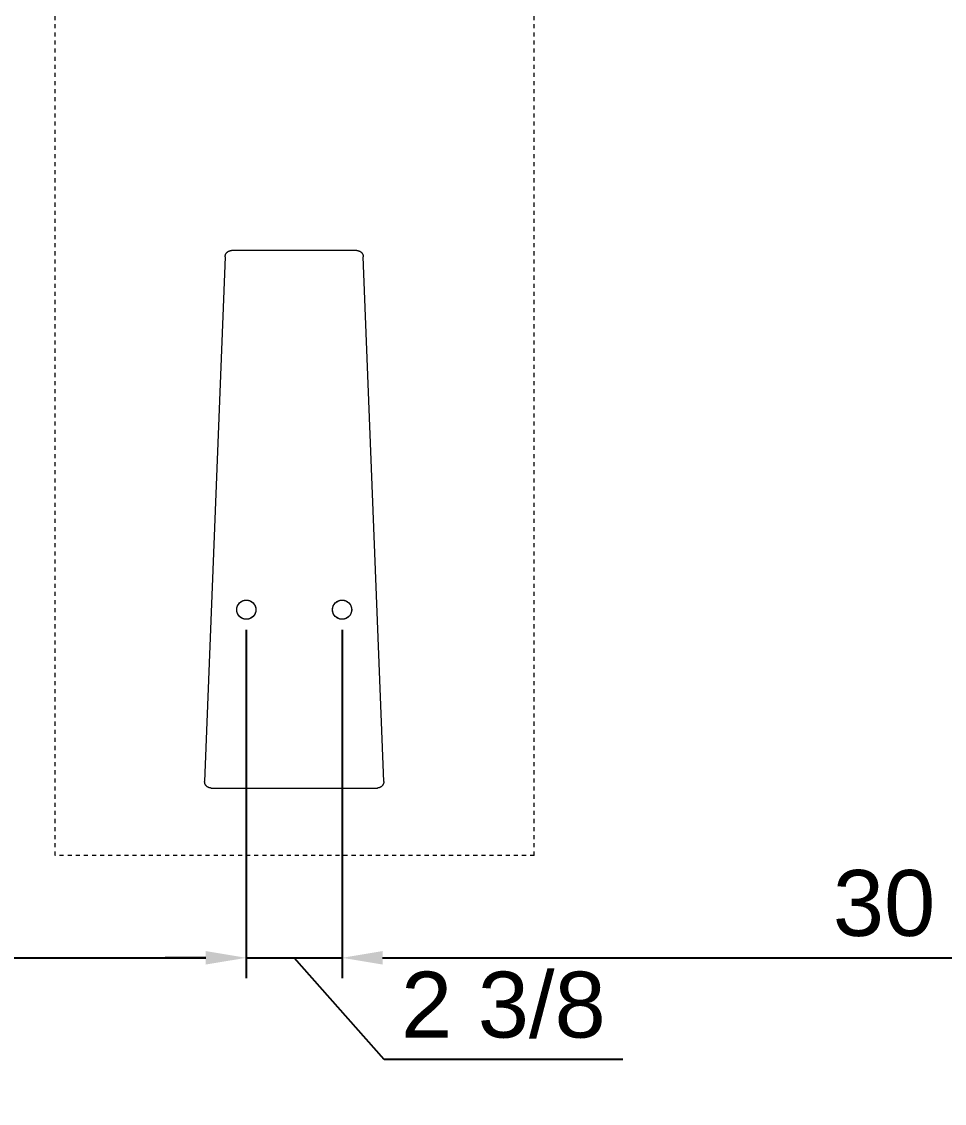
# Model space of a CAD drawing. Header units: inches. Extents: x -16 to 183, y -17 to 123.
# Drawn here: x 136.54 to 159.29, y 32.32 to 59 of the extents above; entities that cross this region are included whole.
import ezdxf

# ---------------------------------------------------------------- set-up
doc = ezdxf.new("R2010")
doc.units = ezdxf.units.IN
doc.linetypes.add('HIDDEN', pattern=[1.905, 1.27, -0.635])
for name, color, linetype, lineweight in [('ZANO_R', 7, 'Continuous', 0), ('ZANO_R_przerywana', 250, 'HIDDEN', 0), ('ZANO_W', 1, 'Continuous', 0)]:
    doc.layers.add(name, color=color, linetype=linetype, lineweight=lineweight)
doc.styles.get("Standard").update_dxf_attribs({"font": 'arial.ttf'})
doc.dimstyles.new('amerykanie', dxfattribs={"dimtxt": 50, "dimasz": 50, "dimexe": 0.5, "dimexo": 0.5, "dimgap": 1, "dimtad": 1, "dimdec": 0, "dimzin": 0, "dimlunit": 5, "dimtxsty": 'Standard', "dimcen": 0.09, "dimclrd": 1, "dimclre": 1, "dimclrt": 1, "dimazin": 0, "dimtfac": 1, "dimtdec": 0, "dimtmove": 0, "dimatfit": 3, "dimfxl": 1, "dimtzin": 0, "dimarcsym": 1})

# ---------------------------------------------------------------- blocks, each defined once
blk = doc.blocks.new('*D368')
at = {"layer": 'ZANO_W', "color": 1, "lineweight": -2}
for p, q in [((111.563, 43.998), (111.563, 35.412)), ((142.075, 43.998), (142.075, 35.412)), ((112.563, 35.912), (141.075, 35.912))]:
    blk.add_line(p, q, dxfattribs=at)
at = {"layer": 'ZANO_W', "color": 1}
for points in [[(112.563, 36.079), (112.563, 35.746), (111.563, 35.912)], [(141.075, 35.746), (141.075, 36.079), (142.075, 35.912)]]:
    blk.add_solid(points, dxfattribs=at)
at = {"layer": 'ZANO_W', "color": 1, "insert": (126.819, 37.253), "char_height": 1.625, "attachment_point": 5}
blk.add_mtext('30 1/2', dxfattribs=at)
blk = doc.blocks.new('*D369')
at = {"layer": 'ZANO_W', "color": 1, "lineweight": -2}
for p, q in [((142.075, 43.998), (142.075, 35.412)), ((144.437, 43.998), (144.437, 35.412)), ((141.075, 35.912), (140.075, 35.912)), ((142.075, 35.912), (144.437, 35.912)), ((145.473, 33.405), (143.256, 35.912)), ((145.437, 35.912), (146.437, 35.912)), ((151.355, 33.405), (145.473, 33.405))]:
    blk.add_line(p, q, dxfattribs=at)
at = {"layer": 'ZANO_W', "color": 1}
for points in [[(141.075, 35.746), (141.075, 36.079), (142.075, 35.912)], [(145.437, 36.079), (145.437, 35.746), (144.437, 35.912)]]:
    blk.add_solid(points, dxfattribs=at)
at = {"layer": 'ZANO_W', "color": 1, "insert": (148.414, 34.746), "char_height": 1.625, "attachment_point": 5}
blk.add_mtext('2 3/8', dxfattribs=at)
blk = doc.blocks.new('*D370')
at = {"layer": 'ZANO_W', "color": 1, "lineweight": -2}
for p, q in [((144.437, 43.998), (144.437, 35.412)), ((174.949, 43.998), (174.949, 35.412)), ((145.437, 35.912), (173.949, 35.912))]:
    blk.add_line(p, q, dxfattribs=at)
at = {"layer": 'ZANO_W', "color": 1}
for points in [[(145.437, 36.079), (145.437, 35.746), (144.437, 35.912)], [(173.949, 35.746), (173.949, 36.079), (174.949, 35.912)]]:
    blk.add_solid(points, dxfattribs=at)
at = {"layer": 'ZANO_W', "color": 1, "insert": (159.693, 37.253), "char_height": 1.625, "attachment_point": 5}
blk.add_mtext('30 1/2', dxfattribs=at)

msp = doc.modelspace()

# ---------------------------------------------------------------- linework, layer by layer
at = {"layer": 'ZANO_R'}
for p, q in [((141.55258, 53.20474), (141.04813, 40.26381)), ((141.55258, 53.20474), (141.55289, 53.21022)), ((141.55289, 53.21022), (141.55339, 53.21568)), ((141.55339, 53.21568), (141.55408, 53.22112)), ((141.55408, 53.22112), (141.55495, 53.22653)), ((141.55495, 53.22653), (141.55602, 53.23191)), ((141.55602, 53.23191), (141.55727, 53.23724)), ((141.55727, 53.23724), (141.55871, 53.24253)), ((141.55871, 53.24253), (141.56033, 53.24777)), ((141.56033, 53.24777), (141.56213, 53.25295)), ((141.56213, 53.25295), (141.56411, 53.25806)), ((141.56411, 53.25806), (141.56627, 53.2631)), ((141.56627, 53.2631), (141.5686, 53.26806)), ((141.5686, 53.26806), (141.57111, 53.27294)), ((141.57111, 53.27294), (141.57378, 53.27773)), ((141.57378, 53.27773), (141.57661, 53.28242)), ((141.57661, 53.28242), (141.57961, 53.28701)), ((141.57961, 53.28701), (141.58277, 53.29149)), ((141.58277, 53.29149), (141.58608, 53.29586)), ((141.58608, 53.29586), (141.58954, 53.30011)), ((141.58954, 53.30011), (141.59314, 53.30424)), ((141.59314, 53.30424), (141.59689, 53.30825)), ((141.59689, 53.30825), (141.60078, 53.31211)), ((141.60078, 53.31211), (141.60479, 53.31584)), ((141.60479, 53.31584), (141.60894, 53.31943)), ((141.60894, 53.31943), (141.6132, 53.32288)), ((141.6132, 53.32288), (141.61759, 53.32617)), ((141.61759, 53.32617), (141.62208, 53.32931)), ((141.62208, 53.32931), (141.62669, 53.33228)), ((141.62669, 53.33228), (141.63139, 53.3351)), ((141.63139, 53.3351), (141.63619, 53.33775)), ((141.63619, 53.33775), (141.64108, 53.34024)), ((141.64108, 53.34024), (141.64605, 53.34255)), ((141.64605, 53.34255), (141.6511, 53.34468)), ((141.6511, 53.34468), (141.65622, 53.34664)), ((141.65622, 53.34664), (141.6614, 53.34842)), ((141.6614, 53.34842), (141.66664, 53.35002)), ((141.66664, 53.35002), (141.67194, 53.35144)), ((141.67194, 53.35144), (141.67728, 53.35267)), ((141.67728, 53.35267), (141.68267, 53.35371)), ((141.68267, 53.35371), (141.68808, 53.35457)), ((141.68808, 53.35457), (141.69352, 53.35523)), ((141.69352, 53.35523), (141.69898, 53.35571)), ((141.69898, 53.35571), (141.70446, 53.356)), ((141.70446, 53.356), (141.70994, 53.35609)), ((144.80269, 53.35609), (141.70994, 53.35609)), ((144.80269, 53.35609), (144.80817, 53.356)), ((144.80817, 53.356), (144.81364, 53.35571)), ((144.81364, 53.35571), (144.8191, 53.35523)), ((144.8191, 53.35523), (144.82455, 53.35457)), ((144.82455, 53.35457), (144.82996, 53.35371)), ((144.82996, 53.35371), (144.83534, 53.35267)), ((144.83534, 53.35267), (144.84068, 53.35144)), ((144.84068, 53.35144), (144.84598, 53.35002)), ((144.84598, 53.35002), (144.85123, 53.34842)), ((144.85123, 53.34842), (144.85641, 53.34664)), ((144.85641, 53.34664), (144.86153, 53.34468)), ((144.86153, 53.34468), (144.86658, 53.34255)), ((144.86658, 53.34255), (144.87155, 53.34024)), ((144.87155, 53.34024), (144.87644, 53.33775)), ((144.87644, 53.33775), (144.88124, 53.3351)), ((144.88124, 53.3351), (144.88594, 53.33228)), ((144.88594, 53.33228), (144.89054, 53.32931)), ((144.89054, 53.32931), (144.89504, 53.32617)), ((144.89504, 53.32617), (144.89942, 53.32288)), ((144.89942, 53.32288), (144.90369, 53.31943)), ((144.90369, 53.31943), (144.90783, 53.31584)), ((144.90783, 53.31584), (144.91185, 53.31211)), ((144.91185, 53.31211), (144.91574, 53.30825)), ((144.91574, 53.30825), (144.91948, 53.30424)), ((144.91948, 53.30424), (144.92309, 53.30011)), ((144.92309, 53.30011), (144.92655, 53.29586)), ((144.92655, 53.29586), (144.92986, 53.29149)), ((144.92986, 53.29149), (144.93301, 53.28701)), ((144.93301, 53.28701), (144.93601, 53.28242)), ((144.93601, 53.28242), (144.93885, 53.27773)), ((144.93885, 53.27773), (144.94152, 53.27294)), ((144.94152, 53.27294), (144.94402, 53.26806)), ((144.94402, 53.26806), (144.94636, 53.2631)), ((144.94636, 53.2631), (144.94851, 53.25806)), ((144.94851, 53.25806), (144.95049, 53.25295)), ((144.95049, 53.25295), (144.9523, 53.24777)), ((144.9523, 53.24777), (144.95392, 53.24253)), ((144.95392, 53.24253), (144.95535, 53.23724)), ((144.95535, 53.23724), (144.95661, 53.23191)), ((144.95661, 53.23191), (144.95767, 53.22653)), ((144.95767, 53.22653), (144.95855, 53.22112)), ((144.95855, 53.22112), (144.95924, 53.21568)), ((144.95924, 53.21568), (144.95974, 53.21022)), ((144.95974, 53.21022), (144.96005, 53.20474)), ((145.4645, 40.26381), (144.96005, 53.20474)), ((141.84586, 44.55436), (141.84794, 44.56224)), ((141.84794, 44.56224), (141.8503, 44.57005)), ((141.8503, 44.57005), (141.85293, 44.57777)), ((141.85293, 44.57777), (141.85582, 44.58539)), ((141.85582, 44.58539), (141.85897, 44.59291)), ((141.85897, 44.59291), (141.86238, 44.60032)), ((141.86238, 44.60032), (141.86605, 44.60761)), ((141.86605, 44.60761), (141.86996, 44.61476)), ((141.86996, 44.61476), (141.87412, 44.62177)), ((141.87412, 44.62177), (141.87852, 44.62864)), ((141.87852, 44.62864), (141.88315, 44.63535)), ((141.88315, 44.63535), (141.88801, 44.6419)), ((141.88801, 44.6419), (141.8931, 44.64828)), ((141.8931, 44.64828), (141.8984, 44.65447)), ((141.8984, 44.65447), (141.90391, 44.66048)), ((141.90391, 44.66048), (141.90963, 44.6663)), ((141.90963, 44.6663), (141.91554, 44.67191)), ((141.91554, 44.67191), (141.92164, 44.67732)), ((141.92164, 44.67732), (141.92793, 44.68251)), ((141.92793, 44.68251), (141.93439, 44.68749)), ((141.93439, 44.68749), (141.94102, 44.69223)), ((141.94102, 44.69223), (141.94781, 44.69675)), ((141.94781, 44.69675), (141.95475, 44.70103)), ((141.95475, 44.70103), (141.96184, 44.70507)), ((141.96184, 44.70507), (141.96906, 44.70885)), ((141.96906, 44.70885), (141.97641, 44.71239)), ((141.97641, 44.71239), (141.98387, 44.71568)), ((141.98387, 44.71568), (141.99145, 44.7187)), ((141.99145, 44.7187), (141.99912, 44.72146)), ((141.99912, 44.72146), (142.00688, 44.72395)), ((142.00688, 44.72395), (142.01473, 44.72617)), ((142.01473, 44.72617), (142.02265, 44.72813)), ((142.02265, 44.72813), (142.03063, 44.7298)), ((142.03063, 44.7298), (142.03866, 44.7312)), ((142.03866, 44.7312), (142.04674, 44.73233)), ((142.04674, 44.73233), (142.05485, 44.73317)), ((142.05485, 44.73317), (142.06298, 44.73373)), ((142.06298, 44.73373), (142.07113, 44.73401)), ((142.07113, 44.73401), (142.07929, 44.73401)), ((142.07929, 44.73401), (142.08744, 44.73373)), ((142.08744, 44.73373), (142.09557, 44.73317)), ((142.09557, 44.73317), (142.10368, 44.73233)), ((142.10368, 44.73233), (142.11176, 44.7312)), ((142.11176, 44.7312), (142.1198, 44.7298)), ((142.1198, 44.7298), (142.12778, 44.72813)), ((142.12778, 44.72813), (142.13569, 44.72617)), ((142.13569, 44.72617), (142.14354, 44.72395)), ((142.14354, 44.72395), (142.1513, 44.72146)), ((142.1513, 44.72146), (142.15898, 44.7187)), ((142.15898, 44.7187), (142.16655, 44.71568)), ((142.16655, 44.71568), (142.17401, 44.71239)), ((142.17401, 44.71239), (142.18136, 44.70885)), ((142.18136, 44.70885), (142.18858, 44.70507)), ((142.18858, 44.70507), (142.19567, 44.70103)), ((142.19567, 44.70103), (142.20261, 44.69675)), ((142.20261, 44.69675), (142.2094, 44.69223)), ((142.2094, 44.69223), (142.21603, 44.68749)), ((142.21603, 44.68749), (142.22249, 44.68251)), ((142.22249, 44.68251), (142.22878, 44.67732)), ((142.22878, 44.67732), (142.23488, 44.67191)), ((142.23488, 44.67191), (142.2408, 44.6663)), ((142.2408, 44.6663), (142.24651, 44.66048)), ((142.24651, 44.66048), (142.25202, 44.65447)), ((142.25202, 44.65447), (142.25733, 44.64828)), ((142.25733, 44.64828), (142.26241, 44.6419)), ((142.26241, 44.6419), (142.26727, 44.63535)), ((142.26727, 44.63535), (142.2719, 44.62864)), ((142.2719, 44.62864), (142.2763, 44.62177)), ((142.2763, 44.62177), (142.28046, 44.61476)), ((142.28046, 44.61476), (142.28437, 44.60761)), ((142.28437, 44.60761), (142.28804, 44.60032)), ((142.28804, 44.60032), (142.29145, 44.59291)), ((142.29145, 44.59291), (142.2946, 44.58539)), ((142.2946, 44.58539), (142.29749, 44.57777)), ((142.29749, 44.57777), (142.30012, 44.57005)), ((142.30012, 44.57005), (142.30248, 44.56224)), ((142.30248, 44.56224), (142.30457, 44.55436)), ((144.20806, 44.55436), (144.21015, 44.56224)), ((144.21015, 44.56224), (144.21251, 44.57005)), ((144.21251, 44.57005), (144.21513, 44.57777)), ((144.21513, 44.57777), (144.21802, 44.58539)), ((144.21802, 44.58539), (144.22118, 44.59291)), ((144.22118, 44.59291), (144.22459, 44.60032)), ((144.22459, 44.60032), (144.22825, 44.60761)), ((144.22825, 44.60761), (144.23217, 44.61476)), ((144.23217, 44.61476), (144.23632, 44.62177)), ((144.23632, 44.62177), (144.24072, 44.62864)), ((144.24072, 44.62864), (144.24535, 44.63535)), ((144.24535, 44.63535), (144.25022, 44.6419)), ((144.25022, 44.6419), (144.2553, 44.64828)), ((144.2553, 44.64828), (144.2606, 44.65447)), ((144.2606, 44.65447), (144.26611, 44.66048)), ((144.26611, 44.66048), (144.27183, 44.6663)), ((144.27183, 44.6663), (144.27774, 44.67191)), ((144.27774, 44.67191), (144.28385, 44.67732)), ((144.28385, 44.67732), (144.29013, 44.68251)), ((144.29013, 44.68251), (144.2966, 44.68749)), ((144.2966, 44.68749), (144.30323, 44.69223)), ((144.30323, 44.69223), (144.31002, 44.69675)), ((144.31002, 44.69675), (144.31696, 44.70103)), ((144.31696, 44.70103), (144.32404, 44.70507)), ((144.32404, 44.70507), (144.33126, 44.70885)), ((144.33126, 44.70885), (144.33861, 44.71239)), ((144.33861, 44.71239), (144.34608, 44.71568)), ((144.34608, 44.71568), (144.35365, 44.7187)), ((144.35365, 44.7187), (144.36132, 44.72146)), ((144.36132, 44.72146), (144.36909, 44.72395)), ((144.36909, 44.72395), (144.37693, 44.72617)), ((144.37693, 44.72617), (144.38485, 44.72813)), ((144.38485, 44.72813), (144.39283, 44.7298)), ((144.39283, 44.7298), (144.40086, 44.7312)), ((144.40086, 44.7312), (144.40894, 44.73233)), ((144.40894, 44.73233), (144.41705, 44.73317)), ((144.41705, 44.73317), (144.42519, 44.73373)), ((144.42519, 44.73373), (144.43334, 44.73401)), ((144.43334, 44.73401), (144.44149, 44.73401)), ((144.44149, 44.73401), (144.44964, 44.73373)), ((144.44964, 44.73373), (144.45778, 44.73317)), ((144.45778, 44.73317), (144.46589, 44.73233)), ((144.46589, 44.73233), (144.47396, 44.7312)), ((144.47396, 44.7312), (144.482, 44.7298)), ((144.482, 44.7298), (144.48998, 44.72813)), ((144.48998, 44.72813), (144.4979, 44.72617)), ((144.4979, 44.72617), (144.50574, 44.72395)), ((144.50574, 44.72395), (144.51351, 44.72146)), ((144.51351, 44.72146), (144.52118, 44.7187)), ((144.52118, 44.7187), (144.52875, 44.71568)), ((144.52875, 44.71568), (144.53622, 44.71239)), ((144.53622, 44.71239), (144.54357, 44.70885)), ((144.54357, 44.70885), (144.55079, 44.70507)), ((144.55079, 44.70507), (144.55787, 44.70103)), ((144.55787, 44.70103), (144.56481, 44.69675)), ((144.56481, 44.69675), (144.5716, 44.69223)), ((144.5716, 44.69223), (144.57823, 44.68749)), ((144.57823, 44.68749), (144.5847, 44.68251)), ((144.5847, 44.68251), (144.59098, 44.67732)), ((144.59098, 44.67732), (144.59709, 44.67191)), ((144.59709, 44.67191), (144.603, 44.6663)), ((144.603, 44.6663), (144.60872, 44.66048)), ((144.60872, 44.66048), (144.61423, 44.65447)), ((144.61423, 44.65447), (144.61953, 44.64828)), ((144.61953, 44.64828), (144.62461, 44.6419)), ((144.62461, 44.6419), (144.62948, 44.63535)), ((144.62948, 44.63535), (144.63411, 44.62864)), ((144.63411, 44.62864), (144.63851, 44.62177)), ((144.63851, 44.62177), (144.64266, 44.61476)), ((144.64266, 44.61476), (144.64658, 44.60761)), ((144.64658, 44.60761), (144.65024, 44.60032)), ((144.65024, 44.60032), (144.65365, 44.59291)), ((144.65365, 44.59291), (144.65681, 44.58539)), ((144.65681, 44.58539), (144.6597, 44.57777)), ((144.6597, 44.57777), (144.66232, 44.57005)), ((144.66232, 44.57005), (144.66468, 44.56224)), ((144.66468, 44.56224), (144.66677, 44.55436)), ((141.83899, 44.49783), (141.83913, 44.50598)), ((141.83913, 44.48967), (141.83899, 44.49783)), ((141.83913, 44.50598), (141.83955, 44.51413)), ((141.83955, 44.48153), (141.83913, 44.48967)), ((141.83955, 44.51413), (141.84026, 44.52225)), ((141.84026, 44.47341), (141.83955, 44.48153)), ((141.84026, 44.52225), (141.84124, 44.53034)), ((141.84124, 44.46531), (141.84026, 44.47341)), ((141.84124, 44.53034), (141.8425, 44.5384)), ((141.8425, 44.45726), (141.84124, 44.46531)), ((141.8425, 44.5384), (141.84404, 44.54641)), ((141.84404, 44.44925), (141.8425, 44.45726)), ((141.84404, 44.54641), (141.84586, 44.55436)), ((141.84586, 44.4413), (141.84404, 44.44925)), ((141.84794, 44.43341), (141.84586, 44.4413)), ((141.8503, 44.42561), (141.84794, 44.43341)), ((141.85293, 44.41789), (141.8503, 44.42561)), ((141.85582, 44.41026), (141.85293, 44.41789)), ((141.85897, 44.40274), (141.85582, 44.41026)), ((141.86238, 44.39534), (141.85897, 44.40274)), ((141.86605, 44.38805), (141.86238, 44.39534)), ((141.86996, 44.3809), (141.86605, 44.38805)), ((141.87412, 44.37388), (141.86996, 44.3809)), ((141.87852, 44.36702), (141.87412, 44.37388)), ((141.88315, 44.3603), (141.87852, 44.36702)), ((141.88801, 44.35376), (141.88315, 44.3603)), ((141.8931, 44.34738), (141.88801, 44.35376)), ((141.8984, 44.34119), (141.8931, 44.34738)), ((141.90391, 44.33518), (141.8984, 44.34119)), ((141.90963, 44.32936), (141.90391, 44.33518)), ((141.91554, 44.32374), (141.90963, 44.32936)), ((141.92164, 44.31834), (141.91554, 44.32374)), ((141.92793, 44.31314), (141.92164, 44.31834)), ((141.93439, 44.30817), (141.92793, 44.31314)), ((141.94102, 44.30342), (141.93439, 44.30817)), ((141.94781, 44.29891), (141.94102, 44.30342)), ((141.95475, 44.29463), (141.94781, 44.29891)), ((141.96184, 44.29059), (141.95475, 44.29463)), ((141.96906, 44.2868), (141.96184, 44.29059)), ((142.18858, 44.29059), (142.18136, 44.2868)), ((142.19567, 44.29463), (142.18858, 44.29059)), ((142.20261, 44.29891), (142.19567, 44.29463)), ((142.2094, 44.30342), (142.20261, 44.29891)), ((142.21603, 44.30817), (142.2094, 44.30342)), ((142.22249, 44.31314), (142.21603, 44.30817)), ((142.22878, 44.31834), (142.22249, 44.31314)), ((142.23488, 44.32374), (142.22878, 44.31834)), ((142.2408, 44.32936), (142.23488, 44.32374)), ((142.24651, 44.33518), (142.2408, 44.32936)), ((142.25202, 44.34119), (142.24651, 44.33518)), ((142.25733, 44.34738), (142.25202, 44.34119)), ((142.26241, 44.35376), (142.25733, 44.34738)), ((142.26727, 44.3603), (142.26241, 44.35376)), ((142.2719, 44.36702), (142.26727, 44.3603)), ((142.2763, 44.37388), (142.2719, 44.36702)), ((142.28046, 44.3809), (142.2763, 44.37388)), ((142.28437, 44.38805), (142.28046, 44.3809)), ((142.28804, 44.39534), (142.28437, 44.38805)), ((142.29145, 44.40274), (142.28804, 44.39534)), ((142.2946, 44.41026), (142.29145, 44.40274)), ((142.29749, 44.41789), (142.2946, 44.41026)), ((142.30012, 44.42561), (142.29749, 44.41789)), ((142.30248, 44.43341), (142.30012, 44.42561)), ((142.30457, 44.4413), (142.30248, 44.43341)), ((142.30457, 44.55436), (142.30638, 44.54641)), ((142.30638, 44.44925), (142.30457, 44.4413)), ((142.30638, 44.54641), (142.30792, 44.5384)), ((142.30792, 44.45726), (142.30638, 44.44925)), ((142.30792, 44.5384), (142.30918, 44.53034)), ((142.30918, 44.46531), (142.30792, 44.45726)), ((142.30918, 44.53034), (142.31017, 44.52225)), ((142.31017, 44.47341), (142.30918, 44.46531)), ((142.31017, 44.52225), (142.31087, 44.51413)), ((142.31087, 44.48153), (142.31017, 44.47341)), ((142.31087, 44.51413), (142.31129, 44.50598)), ((142.31129, 44.48967), (142.31087, 44.48153)), ((142.31129, 44.50598), (142.31143, 44.49783)), ((142.31143, 44.49783), (142.31129, 44.48967)), ((144.20119, 44.49783), (144.20134, 44.50598)), ((144.20134, 44.48967), (144.20119, 44.49783)), ((144.20134, 44.50598), (144.20176, 44.51413)), ((144.20176, 44.48153), (144.20134, 44.48967)), ((144.20176, 44.51413), (144.20246, 44.52225)), ((144.20246, 44.47341), (144.20176, 44.48153)), ((144.20246, 44.52225), (144.20344, 44.53034)), ((144.20344, 44.46531), (144.20246, 44.47341)), ((144.20344, 44.53034), (144.2047, 44.5384)), ((144.2047, 44.45726), (144.20344, 44.46531)), ((144.2047, 44.5384), (144.20624, 44.54641)), ((144.20624, 44.44925), (144.2047, 44.45726)), ((144.20624, 44.54641), (144.20806, 44.55436)), ((144.20806, 44.4413), (144.20624, 44.44925)), ((144.21015, 44.43341), (144.20806, 44.4413)), ((144.21251, 44.42561), (144.21015, 44.43341)), ((144.21513, 44.41789), (144.21251, 44.42561)), ((144.21802, 44.41026), (144.21513, 44.41789)), ((144.22118, 44.40274), (144.21802, 44.41026)), ((144.22459, 44.39534), (144.22118, 44.40274)), ((144.22825, 44.38805), (144.22459, 44.39534)), ((144.23217, 44.3809), (144.22825, 44.38805)), ((144.23632, 44.37388), (144.23217, 44.3809)), ((144.24072, 44.36702), (144.23632, 44.37388)), ((144.24535, 44.3603), (144.24072, 44.36702)), ((144.25022, 44.35376), (144.24535, 44.3603)), ((144.2553, 44.34738), (144.25022, 44.35376)), ((144.2606, 44.34119), (144.2553, 44.34738)), ((144.26611, 44.33518), (144.2606, 44.34119)), ((144.27183, 44.32936), (144.26611, 44.33518)), ((144.27774, 44.32374), (144.27183, 44.32936)), ((144.28385, 44.31834), (144.27774, 44.32374)), ((144.29013, 44.31314), (144.28385, 44.31834)), ((144.2966, 44.30817), (144.29013, 44.31314)), ((144.30323, 44.30342), (144.2966, 44.30817)), ((144.31002, 44.29891), (144.30323, 44.30342)), ((144.31696, 44.29463), (144.31002, 44.29891)), ((144.32404, 44.29059), (144.31696, 44.29463)), ((144.33126, 44.2868), (144.32404, 44.29059)), ((144.55079, 44.29059), (144.54357, 44.2868)), ((144.55787, 44.29463), (144.55079, 44.29059)), ((144.56481, 44.29891), (144.55787, 44.29463)), ((144.5716, 44.30342), (144.56481, 44.29891)), ((144.57823, 44.30817), (144.5716, 44.30342)), ((144.5847, 44.31314), (144.57823, 44.30817)), ((144.59098, 44.31834), (144.5847, 44.31314)), ((144.59709, 44.32374), (144.59098, 44.31834)), ((144.603, 44.32936), (144.59709, 44.32374)), ((144.60872, 44.33518), (144.603, 44.32936)), ((144.61423, 44.34119), (144.60872, 44.33518)), ((144.61953, 44.34738), (144.61423, 44.34119)), ((144.62461, 44.35376), (144.61953, 44.34738)), ((144.62948, 44.3603), (144.62461, 44.35376)), ((144.63411, 44.36702), (144.62948, 44.3603)), ((144.63851, 44.37388), (144.63411, 44.36702)), ((144.64266, 44.3809), (144.63851, 44.37388)), ((144.64658, 44.38805), (144.64266, 44.3809)), ((144.65024, 44.39534), (144.64658, 44.38805)), ((144.65365, 44.40274), (144.65024, 44.39534)), ((144.65681, 44.41026), (144.65365, 44.40274)), ((144.6597, 44.41789), (144.65681, 44.41026)), ((144.66232, 44.42561), (144.6597, 44.41789)), ((144.66468, 44.43341), (144.66232, 44.42561)), ((144.66677, 44.4413), (144.66468, 44.43341)), ((144.66677, 44.55436), (144.66859, 44.54641)), ((144.66859, 44.44925), (144.66677, 44.4413)), ((144.66859, 44.54641), (144.67012, 44.5384)), ((144.67012, 44.45726), (144.66859, 44.44925)), ((144.67012, 44.5384), (144.67139, 44.53034)), ((144.67139, 44.46531), (144.67012, 44.45726)), ((144.67139, 44.53034), (144.67237, 44.52225)), ((144.67237, 44.47341), (144.67139, 44.46531)), ((144.67237, 44.52225), (144.67307, 44.51413)), ((144.67307, 44.48153), (144.67237, 44.47341)), ((144.67307, 44.51413), (144.67349, 44.50598)), ((144.67349, 44.48967), (144.67307, 44.48153)), ((144.67349, 44.50598), (144.67364, 44.49783)), ((144.67364, 44.49783), (144.67349, 44.48967)), ((141.97641, 44.28326), (141.96906, 44.2868)), ((141.98387, 44.27998), (141.97641, 44.28326)), ((141.99145, 44.27696), (141.98387, 44.27998)), ((141.99912, 44.2742), (141.99145, 44.27696)), ((142.00688, 44.27171), (141.99912, 44.2742)), ((142.01473, 44.26948), (142.00688, 44.27171)), ((142.02265, 44.26753), (142.01473, 44.26948)), ((142.03063, 44.26585), (142.02265, 44.26753)), ((142.03866, 44.26445), (142.03063, 44.26585)), ((142.04674, 44.26333), (142.03866, 44.26445)), ((142.05485, 44.26249), (142.04674, 44.26333)), ((142.06298, 44.26192), (142.05485, 44.26249)), ((142.07113, 44.26164), (142.06298, 44.26192)), ((142.07929, 44.26164), (142.07113, 44.26164)), ((142.08744, 44.26192), (142.07929, 44.26164)), ((142.09557, 44.26249), (142.08744, 44.26192)), ((142.10368, 44.26333), (142.09557, 44.26249)), ((142.11176, 44.26445), (142.10368, 44.26333)), ((142.1198, 44.26585), (142.11176, 44.26445)), ((142.12778, 44.26753), (142.1198, 44.26585)), ((142.13569, 44.26948), (142.12778, 44.26753)), ((142.14354, 44.27171), (142.13569, 44.26948)), ((142.1513, 44.2742), (142.14354, 44.27171)), ((142.15898, 44.27696), (142.1513, 44.2742)), ((142.16655, 44.27998), (142.15898, 44.27696)), ((142.17401, 44.28326), (142.16655, 44.27998)), ((142.18136, 44.2868), (142.17401, 44.28326)), ((144.33861, 44.28326), (144.33126, 44.2868)), ((144.34608, 44.27998), (144.33861, 44.28326)), ((144.35365, 44.27696), (144.34608, 44.27998)), ((144.36132, 44.2742), (144.35365, 44.27696)), ((144.36909, 44.27171), (144.36132, 44.2742)), ((144.37693, 44.26948), (144.36909, 44.27171)), ((144.38485, 44.26753), (144.37693, 44.26948)), ((144.39283, 44.26585), (144.38485, 44.26753)), ((144.40086, 44.26445), (144.39283, 44.26585)), ((144.40894, 44.26333), (144.40086, 44.26445)), ((144.41705, 44.26249), (144.40894, 44.26333)), ((144.42519, 44.26192), (144.41705, 44.26249)), ((144.43334, 44.26164), (144.42519, 44.26192)), ((144.44149, 44.26164), (144.43334, 44.26164)), ((144.44964, 44.26192), (144.44149, 44.26164)), ((144.45778, 44.26249), (144.44964, 44.26192)), ((144.46589, 44.26333), (144.45778, 44.26249)), ((144.47396, 44.26445), (144.46589, 44.26333)), ((144.482, 44.26585), (144.47396, 44.26445)), ((144.48998, 44.26753), (144.482, 44.26585)), ((144.4979, 44.26948), (144.48998, 44.26753)), ((144.50574, 44.27171), (144.4979, 44.26948)), ((144.51351, 44.2742), (144.50574, 44.27171)), ((144.52118, 44.27696), (144.51351, 44.2742)), ((144.52875, 44.27998), (144.52118, 44.27696)), ((144.53622, 44.28326), (144.52875, 44.27998)), ((144.54357, 44.2868), (144.53622, 44.28326)), ((141.04801, 40.25842), (141.04813, 40.26381)), ((141.04807, 40.25302), (141.04801, 40.25842)), ((141.04833, 40.24763), (141.04807, 40.25302)), ((141.04876, 40.24226), (141.04833, 40.24763)), ((141.04938, 40.2369), (141.04876, 40.24226)), ((141.05018, 40.23157), (141.04938, 40.2369)), ((141.05117, 40.22626), (141.05018, 40.23157)), ((141.05234, 40.221), (141.05117, 40.22626)), ((141.05368, 40.21578), (141.05234, 40.221)), ((141.05521, 40.2106), (141.05368, 40.21578)), ((141.05691, 40.20548), (141.05521, 40.2106)), ((141.05878, 40.20043), (141.05691, 40.20548)), ((141.06083, 40.19544), (141.05878, 40.20043)), ((141.06304, 40.19052), (141.06083, 40.19544)), ((141.06542, 40.18568), (141.06304, 40.19052)), ((141.06797, 40.18093), (141.06542, 40.18568)), ((141.07068, 40.17626), (141.06797, 40.18093)), ((141.07355, 40.17169), (141.07068, 40.17626)), ((141.07657, 40.16723), (141.07355, 40.17169)), ((141.07974, 40.16287), (141.07657, 40.16723)), ((141.08306, 40.15862), (141.07974, 40.16287)), ((141.08653, 40.15448), (141.08306, 40.15862)), ((141.09013, 40.15047), (141.08653, 40.15448)), ((141.09387, 40.14658), (141.09013, 40.15047)), ((141.09774, 40.14282), (141.09387, 40.14658)), ((141.10173, 40.1392), (141.09774, 40.14282)), ((141.10585, 40.13572), (141.10173, 40.1392)), ((141.11009, 40.13238), (141.10585, 40.13572)), ((141.11443, 40.12918), (141.11009, 40.13238)), ((141.11889, 40.12614), (141.11443, 40.12918)), ((141.12344, 40.12325), (141.11889, 40.12614)), ((141.12809, 40.12052), (141.12344, 40.12325)), ((141.13283, 40.11795), (141.12809, 40.12052)), ((141.13766, 40.11555), (141.13283, 40.11795)), ((141.14257, 40.11331), (141.13766, 40.11555)), ((141.14755, 40.11124), (141.14257, 40.11331)), ((141.1526, 40.10934), (141.14755, 40.11124)), ((141.15771, 40.10762), (141.1526, 40.10934)), ((141.16287, 40.10607), (141.15771, 40.10762)), ((141.16809, 40.1047), (141.16287, 40.10607)), ((141.17335, 40.10351), (141.16809, 40.1047)), ((141.17865, 40.1025), (141.17335, 40.10351)), ((141.18398, 40.10167), (141.17865, 40.1025)), ((141.18933, 40.10102), (141.18398, 40.10167)), ((141.19471, 40.10056), (141.18933, 40.10102)), ((141.20009, 40.10029), (141.19471, 40.10056)), ((141.20549, 40.10019), (141.20009, 40.10029)), ((141.20549, 40.10019), (145.30714, 40.10019)), ((145.31252, 40.10028), (145.30714, 40.10019)), ((145.31789, 40.10056), (145.31252, 40.10028)), ((145.32324, 40.10102), (145.31789, 40.10056)), ((145.32858, 40.10166), (145.32324, 40.10102)), ((145.3339, 40.10248), (145.32858, 40.10166)), ((145.33918, 40.10349), (145.3339, 40.10248)), ((145.34443, 40.10467), (145.33918, 40.10349)), ((145.34963, 40.10603), (145.34443, 40.10467)), ((145.35478, 40.10757), (145.34963, 40.10603)), ((145.35988, 40.10929), (145.35478, 40.10757)), ((145.36491, 40.11117), (145.35988, 40.10929)), ((145.36988, 40.11323), (145.36491, 40.11117)), ((145.37478, 40.11546), (145.36988, 40.11323)), ((145.37959, 40.11785), (145.37478, 40.11546)), ((145.38432, 40.1204), (145.37959, 40.11785)), ((145.38896, 40.12312), (145.38432, 40.1204)), ((145.39351, 40.12599), (145.38896, 40.12312)), ((145.39796, 40.12902), (145.39351, 40.12599)), ((145.4023, 40.13219), (145.39796, 40.12902)), ((145.40652, 40.13551), (145.4023, 40.13219)), ((145.41064, 40.13898), (145.40652, 40.13551)), ((145.41463, 40.14258), (145.41064, 40.13898)), ((145.4185, 40.14632), (145.41463, 40.14258)), ((145.42223, 40.15018), (145.4185, 40.14632)), ((145.42583, 40.15418), (145.42223, 40.15018)), ((145.4293, 40.15829), (145.42583, 40.15418)), ((145.43262, 40.16252), (145.4293, 40.15829)), ((145.4358, 40.16686), (145.43262, 40.16252)), ((145.43882, 40.1713), (145.4358, 40.16686)), ((145.44169, 40.17585), (145.43882, 40.1713)), ((145.44441, 40.18049), (145.44169, 40.17585)), ((145.44696, 40.18522), (145.44441, 40.18049)), ((145.44936, 40.19004), (145.44696, 40.18522)), ((145.45158, 40.19493), (145.44936, 40.19004)), ((145.45364, 40.1999), (145.45158, 40.19493)), ((145.45553, 40.20494), (145.45364, 40.1999)), ((145.45724, 40.21003), (145.45553, 40.20494)), ((145.45878, 40.21519), (145.45724, 40.21003)), ((145.46014, 40.22039), (145.45878, 40.21519)), ((145.46133, 40.22563), (145.46014, 40.22039)), ((145.46233, 40.23092), (145.46133, 40.22563)), ((145.46315, 40.23623), (145.46233, 40.23092)), ((145.46379, 40.24157), (145.46315, 40.23623)), ((145.46425, 40.24693), (145.46379, 40.24157)), ((145.46453, 40.2523), (145.46425, 40.24693)), ((145.46459, 40.26074), (145.4645, 40.26381)), ((145.46462, 40.25767), (145.46453, 40.2523)), ((145.46462, 40.25767), (145.46459, 40.26074))]:
    msp.add_line(p, q, dxfattribs=at)
for centre, radius in [((142.07519, 44.49783), 0.23621), ((144.43741, 44.49783), 0.23619)]:
    msp.add_circle(centre, radius, dxfattribs=at)
at = {"layer": 'ZANO_R_przerywana', "ltscale": 0.05}
for p, q in [((137.36106, 38.43715), (137.36106, 85.68122)), ((149.17207, 38.43715), (149.17207, 85.68122)), ((149.17207, 38.43715), (137.36106, 38.43715))]:
    msp.add_line(p, q, dxfattribs=at)

# ---------------------------------------------------------------- dimensions: what is measured, and where the dimension line sits
at = {"layer": 'ZANO_W'}
for base, p1, p2, picture, middle in [((142.075189, 35.912446), (111.563437, 44.497845), (142.075189, 44.497828), '*D368', (126.819313, 37.253212)), ((174.94923, 35.91245), (144.43741, 44.49783), (174.94923, 44.49785), '*D370', (159.69332, 37.25321))]:
    dim = msp.add_linear_dim(base=base, p1=p1, p2=p2, dimstyle='amerykanie', override={"dimtxt": 1.625, "dimasz": 1, "dimgap": 0.5, "dimdec": 4, "dimaunit": 1, "dimadec": 1, "dimtdec": 4, "dimtmove": 1, "dimfrac": 2}, dxfattribs=at)
    dim.commit()
    dim.dimension.update_dxf_attribs({"geometry": picture, "text_midpoint": middle})
dim = msp.add_linear_dim(base=(144.43741, 35.91245), p1=(142.07519, 44.49783), p2=(144.43741, 44.49783), dimstyle='amerykanie', override={"dimtxt": 1.625, "dimasz": 1, "dimgap": 0.5, "dimdec": 4, "dimaunit": 1, "dimadec": 1, "dimtdec": 4, "dimtmove": 1, "dimfrac": 2}, dxfattribs=at)
dim.commit()
dim.dimension.update_dxf_attribs({"geometry": '*D369', "text_midpoint": (145.97253, 33.40487), "dimtype": 160})

doc.saveas('drawing.dxf')
